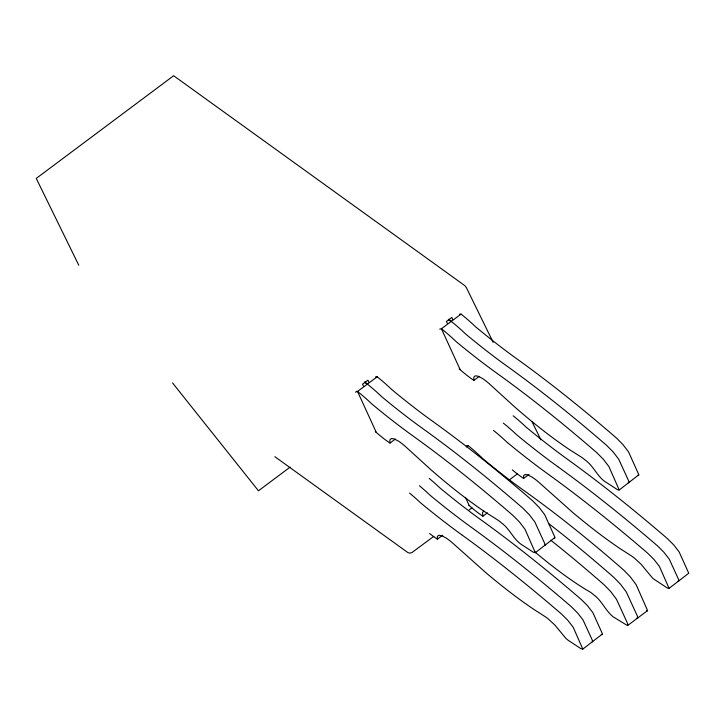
<?xml version="1.0" encoding="UTF-8"?>
<svg xmlns="http://www.w3.org/2000/svg" width="725" height="725" viewBox="0 0 725 725"><rect width="100%" height="100%" fill="white"/><g stroke="black" fill="none" stroke-linecap="round" stroke-linejoin="round"><path stroke-width="1.09" d="M439.712 329.114L441.425 328.769A106.892 26.018 53.2 0 1 455.943 341.448A552.812 134.551 53.2 0 0 497.069 373.384A988.51 240.6 53.2 0 1 596.865 452.753L603.309 459.242L608.909 466.574L619.195 489.928L617.338 489.593L605.901 482.134A15.896 3.87 53.2 0 1 602.593 479.678C596.095 473.778 592.57 465.214 585.238 460.103A28.157 6.851 53.2 0 0 581.504 457.221L569.959 449.926A410.087 99.814 53.2 0 1 514.759 406.988L489.674 384.141A44.823 10.911 53.2 0 0 482.016 378.196L477.974 376.157L475.156 375.84L473.76 377.281L473.914 380.371L479.261 376.366M395.37 439.069L390.023 443.075L389.869 439.984L391.264 438.543L394.083 438.861L398.125 440.909A44.823 10.911 53.2 0 1 405.782 446.845L430.877 469.7A410.087 99.814 53.2 0 0 486.067 512.62L497.613 519.934A28.157 6.851 53.2 0 1 501.347 522.807C508.678 527.918 512.203 536.482 518.701 542.382A15.896 3.87 53.2 0 0 522.009 544.847L533.446 552.296L535.304 552.64L525.018 529.277L519.417 521.946L512.974 515.466A988.51 240.6 53.2 0 0 413.187 436.106A552.812 134.551 53.2 0 1 372.061 404.16A106.892 26.018 53.2 0 0 357.534 391.491L356.247 391.301L355.812 392.47M535.195 552.785L554.978 537.479L544.647 514.605L539.047 507.282L532.603 500.794A988.51 240.6 53.2 0 0 432.816 421.433A552.812 134.551 53.2 0 1 391.681 389.488A106.892 26.018 53.2 0 0 377.163 376.819L375.541 376.909M619.087 490.082L638.87 474.775L628.539 451.902L622.938 444.57L616.495 438.09A988.51 240.6 53.2 0 0 516.707 358.73A552.812 134.551 53.2 0 1 475.573 326.785A106.892 26.018 53.2 0 0 461.055 314.115L459.433 314.206M442.703 535.186L437.356 539.192L437.338 536.4L438.852 535.222L441.761 535.721L445.848 537.877A47.922 11.663 53.2 0 1 453.506 543.822L485.714 572.56A438.942 106.838 53.2 0 0 533.627 609.254L545.254 616.721A30.115 7.332 53.2 0 1 548.988 619.603L554.861 625.05L566.062 638.562A16.983 4.132 53.2 0 0 569.37 641.027L580.87 648.63L582.791 649.083L573.212 627.279L567.757 620.256L561.386 613.921A1057.122 257.303 53.2 0 0 461.68 534.751M582.664 649.21L602.484 633.976L592.842 612.607L587.386 605.583L581.015 599.249A1057.122 257.303 53.2 0 0 481.309 520.088A591.364 143.94 53.2 0 1 440.175 488.142A113.961 27.74 53.2 0 0 429.227 478.427M528.969 474.44L523.622 478.446L523.604 475.654L525.118 474.476L528.027 474.975L532.114 477.132A47.922 11.663 53.2 0 1 539.772 483.077L571.98 511.814A438.942 106.838 53.2 0 0 619.893 548.508L631.52 555.975A30.115 7.332 53.2 0 1 635.254 558.857L641.127 564.304L652.328 577.816A16.983 4.132 53.2 0 0 655.645 580.281L667.145 587.884L669.057 588.338L659.478 566.533L654.022 559.51L647.652 553.175A1057.122 257.303 53.2 0 0 547.946 474.005A591.364 143.94 53.2 0 1 506.82 442.069A113.961 27.74 53.2 0 0 493.517 430.451M668.93 588.464L688.75 573.23L679.107 551.861L673.652 544.838L667.281 538.503A1057.122 257.303 53.2 0 0 567.575 459.342A591.364 143.94 53.2 0 1 526.441 427.397A113.961 27.74 53.2 0 0 513.146 415.778M466.683 445.73L468.078 445.621A97.295 23.68 53.2 0 1 482.705 458.526A500.187 121.746 53.2 0 0 523.831 490.463A894.868 217.808 53.2 0 1 623.772 570.14L630.324 576.873L636.151 584.694L647.597 610.577L627.515 625.603L614.863 617.863A14.409 3.507 53.2 0 1 611.565 615.425C604.849 609.227 601.351 600.218 593.739 594.844A25.493 6.208 53.2 0 0 590.014 591.972L584.785 588.881A370.656 90.217 53.2 0 1 534.769 551.825M483.756 510.781L482.551 512.638L482.923 516.218L487.39 512.883M627.723 625.557L627.533 623.382L616.522 599.357L610.704 591.546L604.143 584.812A894.868 217.808 53.2 0 0 550.728 540.188M377.163 376.81L357.534 391.482L376.311 432.435A94.069 22.901 53.2 0 0 390.023 443.075M461.055 314.106L441.425 328.769L460.203 369.723A94.069 22.901 53.2 0 0 473.914 380.371M290.1 467.145L258.462 490.789L172.523 382.927M466.329 446.926L468.078 445.621M433.822 536.328L411.891 552.595L409.779 553.148L407.858 552.568L274.875 456.705M469.157 509.92L471.875 507.89M509.022 480.122L517.17 474.023M638.716 475.41L637.728 475.346M554.824 538.113L554.163 538.168M544.847 545.535L544.792 543.659L534.832 521.937L529.232 514.614L522.788 508.125A988.51 240.6 53.2 0 0 423.001 428.765A552.812 134.551 53.2 0 1 381.867 396.829A106.892 26.018 53.2 0 0 367.348 384.15M602.294 634.538L601.279 634.402M647.353 610.885L646.573 610.812M592.071 641.933L592.669 641.553L592.334 640.248L583.027 619.947L577.571 612.924L571.2 606.589A1057.122 257.303 53.2 0 0 471.495 527.419A591.364 143.94 53.2 0 1 430.36 495.474A113.961 27.74 53.2 0 0 419.413 485.759M628.24 482.796L629.064 482.379L628.684 480.956L618.724 459.233L613.123 451.911L606.68 445.422A988.51 240.6 53.2 0 0 506.893 366.062A552.812 134.551 53.2 0 1 465.758 334.116A106.892 26.018 53.2 0 0 451.24 321.447M678.056 581.124L678.935 580.816L678.6 579.502L669.293 559.202L663.837 552.178L657.466 545.843A1057.122 257.303 53.2 0 0 557.761 466.673M636.758 618.144L637.783 617.908L637.347 616.042L626.337 592.026L620.509 584.214L613.957 577.481A894.868 217.808 53.2 0 0 549.052 523.84M448.775 319.227L451.43 321.293M448.385 319.526L451.041 321.583M364.883 381.939L367.539 383.996M364.494 382.229L367.149 384.286M493.163 342.345L466.302 287.49L464.825 285.632L173.647 75.726L36.25 178.422L78.78 265.25M531.969 421.578L540.923 439.858M452.781 319.498L451.793 317.468L446.41 321.492L447.397 323.513M368.889 382.202L367.901 380.172L362.518 384.196L363.506 386.226M465.441 497.341L469.22 505.57A85.224 20.744 53.2 0 0 482.923 516.209M460.203 369.723A7.458 1.812 53.2 0 1 459.197 368.853M557.752 466.655A591.364 143.94 53.2 0 1 516.626 434.728A113.961 27.74 53.2 0 0 503.331 423.119M523.613 478.446A100.557 24.478 53.2 0 1 512.321 469.873M376.311 432.435A7.458 1.812 53.2 0 1 375.305 431.556M461.671 534.742A591.364 143.94 53.2 0 1 420.554 502.815A113.961 27.74 53.2 0 0 409.598 493.1M437.347 539.183A100.557 24.478 53.2 0 1 429.599 533.509M469.22 505.57A6.779 1.649 53.2 0 1 468.894 505.307"/></g></svg>
